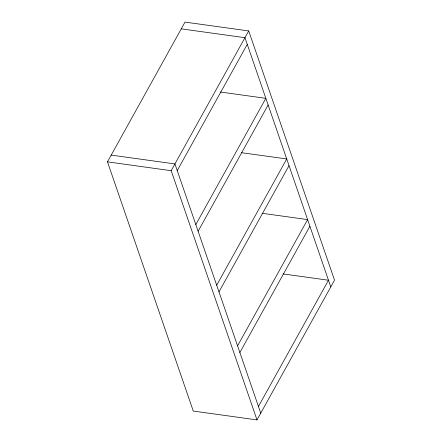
<?xml version="1.0" encoding="UTF-8"?>
<svg xmlns="http://www.w3.org/2000/svg" width="442" height="442" viewBox="0 0 442 442"><rect width="100%" height="100%" fill="white"/><g stroke="black" fill="none" stroke-linecap="round" stroke-linejoin="round"><path stroke-width="0.66" d="M107.472 161.855L185.005 22.1L248.719 30.934L334.528 280.145L256.995 419.9L193.281 411.066L107.472 161.855L171.187 170.695L256.995 419.9M171.187 170.695L248.719 30.934M177.231 170.606L247.266 44.36M195.812 224.575L265.846 98.328L220.436 92.03M198.11 231.243L268.145 104.997M216.69 285.206L286.725 158.96L241.315 152.661M218.989 291.875L289.024 165.628M237.569 345.843L307.604 219.597L262.189 213.298M239.868 352.512L309.903 226.265M258.448 406.474L328.483 280.228L283.068 273.93M181.253 28.857L244.967 37.692L330.776 286.897M111.224 155.103L174.938 163.938L260.747 413.143"/></g></svg>
